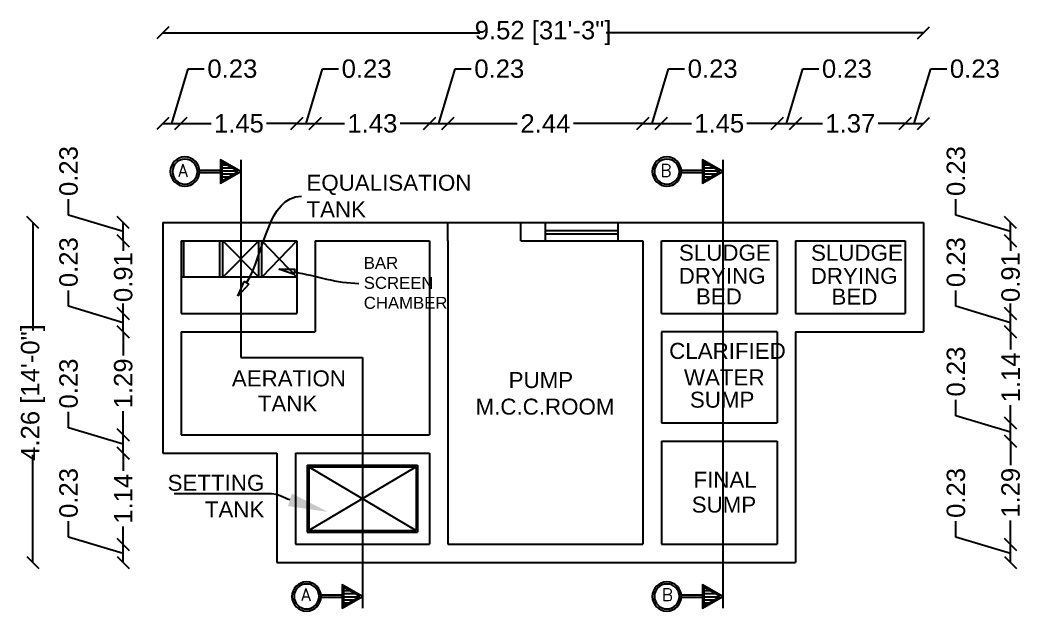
# Model space of a CAD drawing. Header units: metres. Extents: x -1560405 to -1559609, y 42907 to 43310.
# Drawn here: x -1559883.86 to -1559872.51, y 42922.85 to 42929.56 of the extents above; entities that cross this region are included whole.
import ezdxf
from ezdxf import colors
from ezdxf.entities.mleader import LeaderData, LeaderLine
from ezdxf.math import Vec2, Vec3

# ---------------------------------------------------------------- set-up
doc = ezdxf.new("R2010")
doc.units = ezdxf.units.M
doc.header["$LTSCALE"] = 750
doc.header["$MEASUREMENT"] = 0
doc.header["$PDMODE"] = 35
doc.header["$PDSIZE"] = 50
doc.linetypes.add('DASHED2', pattern=[9.525, 6.35, -3.175])
doc.linetypes.add('SRI', pattern=[9.525, 6.35, -3.175])
doc.layers.get('0').update_dxf_attribs({"lineweight": 5})
doc.layers.get('Defpoints').update_dxf_attribs({"lineweight": 0})
for name, color, linetype in [('1', 213, 'Continuous'), ('SUNSHADE', 74, 'DASHED2'), ('walls', 40, 'Continuous')]:
    doc.layers.add(name, color=color, linetype=linetype)
doc.layers.add('TEXT', color=2, linetype='Continuous', lineweight=20)
doc.layers.add('wall', color=7, linetype='Continuous', lineweight=30)
doc.styles.add('mani', font='swissc.ttf', dxfattribs={"height": 0.23})
doc.styles.get("Standard").update_dxf_attribs({"font": 'arial.ttf'})
doc.styles.add('STYLE2', font='romant.shx', dxfattribs={"width": 0.8, "height": 4})
doc.dimstyles.new('CIVIL Mt.', dxfattribs={"dimscale": 0, "dimtxt": 0.4, "dimasz": 0.23, "dimexe": 0.18, "dimexo": 0.0625, "dimgap": 0.2, "dimtad": 0, "dimzin": 0, "dimdsep": 46, "dimtxsty": 'Standard', "dimblk": 'ARCHTICK', "dimcen": 0.09, "dimse1": 1, "dimse2": 1, "dimclrd": 252, "dimclrt": 7, "dimadec": 0, "dimazin": 0, "dimtfac": 1, "dimtofl": 0, "dimtmove": 1, "dimatfit": 3, "dimldrblk": 'ARCHTICK', "dimfxl": 0, "dimfrac": 2, "dimtolj": 1, "dimtzin": 0, "dimlwd": 25, "dimarcsym": 0})
doc.dimstyles.new('CIVIL TEC', dxfattribs={"dimtxt": 0.3, "dimasz": 0.15, "dimexe": 0, "dimexo": 0, "dimgap": 0.0625, "dimtad": 0, "dimzin": 0, "dimdsep": 46, "dimtxsty": 'mani', "dimblk": 'OBLIQUE', "dimcen": 0, "dimclrd": 250, "dimclrt": 22, "dimadec": 0, "dimazin": 3, "dimtfac": 1, "dimtofl": 0, "dimtmove": 1, "dimatfit": 3, "dimfxl": 0, "dimfrac": 2, "dimtolj": 1, "dimtzin": 0, "dimarcsym": 0})
doc.dimstyles.new('CivilTec', dxfattribs={"dimtxt": 0.23, "dimasz": 0.15, "dimexe": 0.18, "dimexo": 0.0625, "dimgap": 0.15, "dimtad": 0, "dimzin": 0, "dimdsep": 46, "dimtxsty": 'Standard', "dimblk": 'ARCHTICK', "dimcen": 0.09, "dimse1": 1, "dimse2": 1, "dimclrd": 250, "dimclrt": 22, "dimadec": 0, "dimazin": 1, "dimtfac": 1, "dimtofl": 0, "dimtmove": 2, "dimatfit": 3, "dimfxl": 0, "dimfrac": 2, "dimtolj": 1, "dimtzin": 0, "dimlwd": 13, "dimarcsym": 0})

# ---------------------------------------------------------------- blocks, each defined once
blk = doc.blocks.new('_ClosedBlank')
at = {"color": 0, "linetype": 'ByBlock', "lineweight": -2}
for p, q in [((-1, 0.167), (0, 0)), ((-1, 0.167), (-1, -0.167)), ((0, 0), (-1, -0.167))]:
    blk.add_line(p, q, dxfattribs=at)
blk = doc.blocks.new('A$C29E24354')
at = {"ltscale": 5}
h = blk.add_hatch(dxfattribs=at)
h.set_pattern_fill('LINE', color=256, scale=0.8, style=0)
h.set_pattern_definition([(2e-15, (14266.147, 50002.224), (-2e-16, 2.54), [])])
h.paths.add_polyline_path([(2.15, 12.18), (15.82, 4.29), (15.82, 20.07)])
at = {"color": 0, "lineweight": 25}
blk.add_line((0, 21.92), (0, 2.44), dxfattribs=at)
at = {"lineweight": 25, "ltscale": 5}
for p, q in [((16.88, 13.18), (34.53, 13.18)), ((16.88, 11.18), (34.53, 11.18))]:
    blk.add_line(p, q, dxfattribs=at)
at = {"color": 0, "lineweight": 25}
blk.add_lwpolyline([(0, 12.18), (16.88, 21.92), (16.88, 2.44)], close=True, dxfattribs=at)
at = {"ltscale": 5}
blk.add_lwpolyline([(2.15, 12.18), (15.82, 20.07), (15.82, 4.29)], close=True, dxfattribs=at)
at = {"lineweight": 25, "ltscale": 5}
for radius in [12.18, 10.4]:
    blk.add_circle((46.66, 12.18), radius, dxfattribs=at)
blk = doc.blocks.new('_Oblique')
at = {"color": 0, "linetype": 'ByBlock', "lineweight": -2}
blk.add_line((-0.5, -0.5), (0.5, 0.5), dxfattribs=at)
blk = doc.blocks.new('*D117')
at = {"layer": 'Defpoints', "color": 0, "ltscale": 0.5}
for p in [(12.651, 4.976), (12.651, 4.976), (12.651, 4.748)]:
    blk.add_point(p, dxfattribs=at)
at = {"layer": 'wall', "color": 253, "lineweight": -2, "ltscale": 0.5}
for p, q in [((11.967, 5.067), (11.967, 5.267)), ((12.651, 4.862), (11.967, 5.067)), ((12.651, 4.748), (12.651, 4.976))]:
    blk.add_line(p, q, dxfattribs=at)
at = {"layer": 'wall', "color": 253, "lineweight": -2, "ltscale": 0.5, "xscale": 0.15, "yscale": 0.15, "zscale": 0.15}
for p, rotation in [((12.651, 4.976), 90), ((12.651, 4.748), 270)]:
    blk.add_blockref('_Oblique', p, dxfattribs=dict(at, rotation=rotation))
at = {"layer": 'wall', "color": 4, "ltscale": 0.5, "insert": (11.967, 5.62), "char_height": 0.23, "attachment_point": 5, "rotation": 90}
blk.add_mtext('\\A1;0.23', dxfattribs=at)
blk = doc.blocks.new('_ArchTick')
at = {"color": 0, "linetype": 'ByBlock', "const_width": 0.15}
blk.add_lwpolyline([(-0.5, -0.5), (0.5, 0.5)], dxfattribs=at)
blk = doc.blocks.new('*D118')
at = {"layer": 'Defpoints', "color": 0, "ltscale": 0.5}
for p in [(12.651, 6.268), (12.651, 6.268), (12.651, 4.976)]:
    blk.add_point(p, dxfattribs=at)
at = {"layer": 'wall', "color": 253, "lineweight": -2, "ltscale": 0.5}
for p, q in [((12.651, 6.268), (12.651, 5.97)), ((12.651, 4.976), (12.651, 5.274))]:
    blk.add_line(p, q, dxfattribs=at)
at = {"layer": 'wall', "color": 253, "lineweight": -2, "ltscale": 0.5, "xscale": 0.15, "yscale": 0.15, "zscale": 0.15}
for p, rotation in [((12.651, 6.268), 90), ((12.651, 4.976), 270)]:
    blk.add_blockref('_Oblique', p, dxfattribs=dict(at, rotation=rotation))
at = {"layer": 'wall', "color": 4, "ltscale": 0.5, "insert": (12.651, 5.622), "char_height": 0.23, "attachment_point": 5, "rotation": 90}
blk.add_mtext('\\A1;1.29', dxfattribs=at)
blk = doc.blocks.new('*D119')
at = {"layer": 'Defpoints', "color": 0, "ltscale": 0.5}
for p in [(12.651, 6.496), (12.651, 6.496), (12.651, 6.268)]:
    blk.add_point(p, dxfattribs=at)
at = {"layer": 'wall', "color": 253, "lineweight": -2, "ltscale": 0.5}
for p, q in [((11.967, 6.587), (11.967, 6.787)), ((12.651, 6.382), (11.967, 6.587)), ((12.651, 6.268), (12.651, 6.496))]:
    blk.add_line(p, q, dxfattribs=at)
at = {"layer": 'wall', "color": 253, "lineweight": -2, "ltscale": 0.5, "xscale": 0.15, "yscale": 0.15, "zscale": 0.15}
for p, rotation in [((12.651, 6.496), 90), ((12.651, 6.268), 270)]:
    blk.add_blockref('_Oblique', p, dxfattribs=dict(at, rotation=rotation))
at = {"layer": 'wall', "color": 4, "ltscale": 0.5, "insert": (11.967, 7.14), "char_height": 0.23, "attachment_point": 5, "rotation": 90}
blk.add_mtext('\\A1;0.23', dxfattribs=at)
blk = doc.blocks.new('*D120')
at = {"layer": 'Defpoints', "color": 0, "ltscale": 0.5}
for p in [(12.651, 7.638), (12.651, 7.638), (12.651, 6.496)]:
    blk.add_point(p, dxfattribs=at)
at = {"layer": 'wall', "color": 253, "lineweight": -2, "ltscale": 0.5}
for p, q in [((12.651, 7.638), (12.651, 7.415)), ((12.651, 6.496), (12.651, 6.719))]:
    blk.add_line(p, q, dxfattribs=at)
at = {"layer": 'wall', "color": 253, "lineweight": -2, "ltscale": 0.5, "xscale": 0.15, "yscale": 0.15, "zscale": 0.15}
for p, rotation in [((12.651, 7.638), 90), ((12.651, 6.496), 270)]:
    blk.add_blockref('_Oblique', p, dxfattribs=dict(at, rotation=rotation))
at = {"layer": 'wall', "color": 4, "ltscale": 0.5, "insert": (12.651, 7.067), "char_height": 0.23, "attachment_point": 5, "rotation": 90}
blk.add_mtext('\\A1;1.14', dxfattribs=at)
blk = doc.blocks.new('*D121')
at = {"layer": 'Defpoints', "color": 0, "ltscale": 0.5}
for p in [(12.651, 7.866), (12.651, 7.866), (12.651, 7.638)]:
    blk.add_point(p, dxfattribs=at)
at = {"layer": 'wall', "color": 253, "lineweight": -2, "ltscale": 0.5}
for p, q in [((11.967, 7.957), (11.967, 8.157)), ((12.651, 7.752), (11.967, 7.957)), ((12.651, 7.638), (12.651, 7.866))]:
    blk.add_line(p, q, dxfattribs=at)
at = {"layer": 'wall', "color": 253, "lineweight": -2, "ltscale": 0.5, "xscale": 0.15, "yscale": 0.15, "zscale": 0.15}
for p, rotation in [((12.651, 7.866), 90), ((12.651, 7.638), 270)]:
    blk.add_blockref('_Oblique', p, dxfattribs=dict(at, rotation=rotation))
at = {"layer": 'wall', "color": 4, "ltscale": 0.5, "insert": (11.967, 8.51), "char_height": 0.23, "attachment_point": 5, "rotation": 90}
blk.add_mtext('\\A1;0.23', dxfattribs=at)
blk = doc.blocks.new('*D122')
at = {"layer": 'Defpoints', "color": 0, "ltscale": 0.5}
for p in [(12.651, 8.779), (12.651, 8.779), (12.651, 7.866)]:
    blk.add_point(p, dxfattribs=at)
at = {"layer": 'wall', "color": 253, "lineweight": -2, "ltscale": 0.5}
for p, q in [((12.651, 8.779), (12.651, 8.654)), ((12.651, 7.866), (12.651, 7.991))]:
    blk.add_line(p, q, dxfattribs=at)
at = {"layer": 'wall', "color": 253, "lineweight": -2, "ltscale": 0.5, "xscale": 0.15, "yscale": 0.15, "zscale": 0.15}
for p, rotation in [((12.651, 8.779), 90), ((12.651, 7.866), 270)]:
    blk.add_blockref('_Oblique', p, dxfattribs=dict(at, rotation=rotation))
at = {"layer": 'wall', "color": 4, "ltscale": 0.5, "insert": (12.651, 8.323), "char_height": 0.23, "attachment_point": 5, "rotation": 90}
blk.add_mtext('\\A1;0.91', dxfattribs=at)
blk = doc.blocks.new('*D123')
at = {"layer": 'Defpoints', "color": 0, "ltscale": 0.5}
for p in [(12.651, 9.008), (12.651, 9.008), (12.651, 8.779)]:
    blk.add_point(p, dxfattribs=at)
at = {"layer": 'wall', "color": 253, "lineweight": -2, "ltscale": 0.5}
for p, q in [((11.967, 9.099), (11.967, 9.299)), ((12.651, 8.893), (11.967, 9.099)), ((12.651, 8.779), (12.651, 9.008))]:
    blk.add_line(p, q, dxfattribs=at)
at = {"layer": 'wall', "color": 253, "lineweight": -2, "ltscale": 0.5, "xscale": 0.15, "yscale": 0.15, "zscale": 0.15}
for p, rotation in [((12.651, 9.008), 90), ((12.651, 8.779), 270)]:
    blk.add_blockref('_Oblique', p, dxfattribs=dict(at, rotation=rotation))
at = {"layer": 'wall', "color": 4, "ltscale": 0.5, "insert": (11.967, 9.651), "char_height": 0.23, "attachment_point": 5, "rotation": 90}
blk.add_mtext('\\A1;0.23', dxfattribs=at)
blk = doc.blocks.new('*D124')
at = {"layer": 'Defpoints', "color": 0, "ltscale": 0.5}
for p in [(2.04, 11.381), (11.56, 11.381), (11.56, 11.381)]:
    blk.add_point(p, dxfattribs=at)
at = {"layer": 'wall', "color": 253, "lineweight": -2, "ltscale": 0.5}
for p, q in [((2.04, 11.381), (6.01, 11.381)), ((11.56, 11.381), (7.59, 11.381))]:
    blk.add_line(p, q, dxfattribs=at)
at = {"layer": 'wall', "color": 253, "lineweight": -2, "ltscale": 0.5, "xscale": 0.15, "yscale": 0.15, "zscale": 0.15, "rotation": 180}
blk.add_blockref('_Oblique', (2.04, 11.381), dxfattribs=at)
at = {"layer": 'wall', "color": 253, "lineweight": -2, "ltscale": 0.5, "xscale": 0.15, "yscale": 0.15, "zscale": 0.15}
blk.add_blockref('_Oblique', (11.56, 11.381), dxfattribs=at)
at = {"layer": 'wall', "color": 4, "ltscale": 0.5, "insert": (6.8, 11.381), "char_height": 0.23, "attachment_point": 5}
blk.add_mtext('\\A1;9.52 [31\'-3"]', dxfattribs=at)
blk = doc.blocks.new('*D125')
at = {"layer": 'Defpoints', "color": 0, "ltscale": 0.5}
for p in [(2.04, 10.247), (2.268, 10.247), (2.268, 10.247)]:
    blk.add_point(p, dxfattribs=at)
at = {"layer": 'wall', "color": 253, "lineweight": -2, "ltscale": 0.5}
for p, q in [((2.154, 10.247), (2.359, 10.932)), ((2.359, 10.932), (2.559, 10.932)), ((2.04, 10.247), (2.268, 10.247))]:
    blk.add_line(p, q, dxfattribs=at)
at = {"layer": 'wall', "color": 253, "lineweight": -2, "ltscale": 0.5, "xscale": 0.15, "yscale": 0.15, "zscale": 0.15, "rotation": 180}
blk.add_blockref('_Oblique', (2.04, 10.247), dxfattribs=at)
at = {"layer": 'wall', "color": 253, "lineweight": -2, "ltscale": 0.5, "xscale": 0.15, "yscale": 0.15, "zscale": 0.15}
blk.add_blockref('_Oblique', (2.268, 10.247), dxfattribs=at)
at = {"layer": 'wall', "color": 4, "ltscale": 0.5, "insert": (2.912, 10.932), "char_height": 0.23, "attachment_point": 5}
blk.add_mtext('\\A1;0.23', dxfattribs=at)
blk = doc.blocks.new('*D126')
at = {"layer": 'Defpoints', "color": 0, "ltscale": 0.5}
for p in [(2.268, 10.247), (3.72, 10.247), (3.72, 10.247)]:
    blk.add_point(p, dxfattribs=at)
at = {"layer": 'wall', "color": 253, "lineweight": -2, "ltscale": 0.5}
for p, q in [((2.268, 10.247), (2.647, 10.247)), ((3.72, 10.247), (3.341, 10.247))]:
    blk.add_line(p, q, dxfattribs=at)
at = {"layer": 'wall', "color": 253, "lineweight": -2, "ltscale": 0.5, "xscale": 0.15, "yscale": 0.15, "zscale": 0.15, "rotation": 180}
blk.add_blockref('_Oblique', (2.268, 10.247), dxfattribs=at)
at = {"layer": 'wall', "color": 253, "lineweight": -2, "ltscale": 0.5, "xscale": 0.15, "yscale": 0.15, "zscale": 0.15}
blk.add_blockref('_Oblique', (3.72, 10.247), dxfattribs=at)
at = {"layer": 'wall', "color": 4, "ltscale": 0.5, "insert": (2.994, 10.247), "char_height": 0.23, "attachment_point": 5}
blk.add_mtext('\\A1;1.45', dxfattribs=at)
blk = doc.blocks.new('*D127')
at = {"layer": 'Defpoints', "color": 0, "ltscale": 0.5}
for p in [(3.72, 10.247), (3.948, 10.247), (3.948, 10.247)]:
    blk.add_point(p, dxfattribs=at)
at = {"layer": 'wall', "color": 253, "lineweight": -2, "ltscale": 0.5}
for p, q in [((3.834, 10.247), (4.039, 10.932)), ((4.039, 10.932), (4.239, 10.932)), ((3.72, 10.247), (3.948, 10.247))]:
    blk.add_line(p, q, dxfattribs=at)
at = {"layer": 'wall', "color": 253, "lineweight": -2, "ltscale": 0.5, "xscale": 0.15, "yscale": 0.15, "zscale": 0.15, "rotation": 180}
blk.add_blockref('_Oblique', (3.72, 10.247), dxfattribs=at)
at = {"layer": 'wall', "color": 253, "lineweight": -2, "ltscale": 0.5, "xscale": 0.15, "yscale": 0.15, "zscale": 0.15}
blk.add_blockref('_Oblique', (3.948, 10.247), dxfattribs=at)
at = {"layer": 'wall', "color": 4, "ltscale": 0.5, "insert": (4.592, 10.932), "char_height": 0.23, "attachment_point": 5}
blk.add_mtext('\\A1;0.23', dxfattribs=at)
blk = doc.blocks.new('*D128')
at = {"layer": 'Defpoints', "color": 0, "ltscale": 0.5}
for p in [(3.948, 10.247), (5.38, 10.247), (5.38, 10.247)]:
    blk.add_point(p, dxfattribs=at)
at = {"layer": 'wall', "color": 253, "lineweight": -2, "ltscale": 0.5}
for p, q in [((3.948, 10.247), (4.316, 10.247)), ((5.38, 10.247), (5.012, 10.247))]:
    blk.add_line(p, q, dxfattribs=at)
at = {"layer": 'wall', "color": 253, "lineweight": -2, "ltscale": 0.5, "xscale": 0.15, "yscale": 0.15, "zscale": 0.15, "rotation": 180}
blk.add_blockref('_Oblique', (3.948, 10.247), dxfattribs=at)
at = {"layer": 'wall', "color": 253, "lineweight": -2, "ltscale": 0.5, "xscale": 0.15, "yscale": 0.15, "zscale": 0.15}
blk.add_blockref('_Oblique', (5.38, 10.247), dxfattribs=at)
at = {"layer": 'wall', "color": 4, "ltscale": 0.5, "insert": (4.664, 10.247), "char_height": 0.23, "attachment_point": 5}
blk.add_mtext('\\A1;1.43', dxfattribs=at)
blk = doc.blocks.new('*D129')
at = {"layer": 'Defpoints', "color": 0, "ltscale": 0.5}
for p in [(5.38, 10.247), (5.608, 10.247), (5.608, 10.247)]:
    blk.add_point(p, dxfattribs=at)
at = {"layer": 'wall', "color": 253, "lineweight": -2, "ltscale": 0.5}
for p, q in [((5.494, 10.247), (5.699, 10.932)), ((5.699, 10.932), (5.899, 10.932)), ((5.38, 10.247), (5.608, 10.247))]:
    blk.add_line(p, q, dxfattribs=at)
at = {"layer": 'wall', "color": 253, "lineweight": -2, "ltscale": 0.5, "xscale": 0.15, "yscale": 0.15, "zscale": 0.15, "rotation": 180}
blk.add_blockref('_Oblique', (5.38, 10.247), dxfattribs=at)
at = {"layer": 'wall', "color": 253, "lineweight": -2, "ltscale": 0.5, "xscale": 0.15, "yscale": 0.15, "zscale": 0.15}
blk.add_blockref('_Oblique', (5.608, 10.247), dxfattribs=at)
at = {"layer": 'wall', "color": 4, "ltscale": 0.5, "insert": (6.252, 10.932), "char_height": 0.23, "attachment_point": 5}
blk.add_mtext('\\A1;0.23', dxfattribs=at)
blk = doc.blocks.new('*D130')
at = {"layer": 'Defpoints', "color": 0, "ltscale": 0.5}
for p in [(5.608, 10.247), (8.05, 10.247), (8.05, 10.247)]:
    blk.add_point(p, dxfattribs=at)
at = {"layer": 'wall', "color": 253, "lineweight": -2, "ltscale": 0.5}
for p, q in [((5.608, 10.247), (6.476, 10.247)), ((8.05, 10.247), (7.181, 10.247))]:
    blk.add_line(p, q, dxfattribs=at)
at = {"layer": 'wall', "color": 253, "lineweight": -2, "ltscale": 0.5, "xscale": 0.15, "yscale": 0.15, "zscale": 0.15, "rotation": 180}
blk.add_blockref('_Oblique', (5.608, 10.247), dxfattribs=at)
at = {"layer": 'wall', "color": 253, "lineweight": -2, "ltscale": 0.5, "xscale": 0.15, "yscale": 0.15, "zscale": 0.15}
blk.add_blockref('_Oblique', (8.05, 10.247), dxfattribs=at)
at = {"layer": 'wall', "color": 4, "ltscale": 0.5, "insert": (6.829, 10.247), "char_height": 0.23, "attachment_point": 5}
blk.add_mtext('\\A1;2.44', dxfattribs=at)
blk = doc.blocks.new('*D131')
at = {"layer": 'Defpoints', "color": 0, "ltscale": 0.5}
for p in [(8.05, 10.247), (8.278, 10.247), (8.278, 10.247)]:
    blk.add_point(p, dxfattribs=at)
at = {"layer": 'wall', "color": 253, "lineweight": -2, "ltscale": 0.5}
for p, q in [((8.164, 10.247), (8.369, 10.932)), ((8.369, 10.932), (8.569, 10.932)), ((8.05, 10.247), (8.278, 10.247))]:
    blk.add_line(p, q, dxfattribs=at)
at = {"layer": 'wall', "color": 253, "lineweight": -2, "ltscale": 0.5, "xscale": 0.15, "yscale": 0.15, "zscale": 0.15, "rotation": 180}
blk.add_blockref('_Oblique', (8.05, 10.247), dxfattribs=at)
at = {"layer": 'wall', "color": 253, "lineweight": -2, "ltscale": 0.5, "xscale": 0.15, "yscale": 0.15, "zscale": 0.15}
blk.add_blockref('_Oblique', (8.278, 10.247), dxfattribs=at)
at = {"layer": 'wall', "color": 4, "ltscale": 0.5, "insert": (8.922, 10.932), "char_height": 0.23, "attachment_point": 5}
blk.add_mtext('\\A1;0.23', dxfattribs=at)
blk = doc.blocks.new('*D132')
at = {"layer": 'Defpoints', "color": 0, "ltscale": 0.5}
for p in [(8.278, 10.247), (9.73, 10.247), (9.73, 10.247)]:
    blk.add_point(p, dxfattribs=at)
at = {"layer": 'wall', "color": 253, "lineweight": -2, "ltscale": 0.5}
for p, q in [((8.278, 10.247), (8.657, 10.247)), ((9.73, 10.247), (9.351, 10.247))]:
    blk.add_line(p, q, dxfattribs=at)
at = {"layer": 'wall', "color": 253, "lineweight": -2, "ltscale": 0.5, "xscale": 0.15, "yscale": 0.15, "zscale": 0.15, "rotation": 180}
blk.add_blockref('_Oblique', (8.278, 10.247), dxfattribs=at)
at = {"layer": 'wall', "color": 253, "lineweight": -2, "ltscale": 0.5, "xscale": 0.15, "yscale": 0.15, "zscale": 0.15}
blk.add_blockref('_Oblique', (9.73, 10.247), dxfattribs=at)
at = {"layer": 'wall', "color": 4, "ltscale": 0.5, "insert": (9.004, 10.247), "char_height": 0.23, "attachment_point": 5}
blk.add_mtext('\\A1;1.45', dxfattribs=at)
blk = doc.blocks.new('*D133')
at = {"layer": 'Defpoints', "color": 0, "ltscale": 0.5}
for p in [(9.73, 10.247), (9.958, 10.247), (9.958, 10.247)]:
    blk.add_point(p, dxfattribs=at)
at = {"layer": 'wall', "color": 253, "lineweight": -2, "ltscale": 0.5}
for p, q in [((9.844, 10.247), (10.049, 10.932)), ((10.049, 10.932), (10.249, 10.932)), ((9.73, 10.247), (9.958, 10.247))]:
    blk.add_line(p, q, dxfattribs=at)
at = {"layer": 'wall', "color": 253, "lineweight": -2, "ltscale": 0.5, "xscale": 0.15, "yscale": 0.15, "zscale": 0.15, "rotation": 180}
blk.add_blockref('_Oblique', (9.73, 10.247), dxfattribs=at)
at = {"layer": 'wall', "color": 253, "lineweight": -2, "ltscale": 0.5, "xscale": 0.15, "yscale": 0.15, "zscale": 0.15}
blk.add_blockref('_Oblique', (9.958, 10.247), dxfattribs=at)
at = {"layer": 'wall', "color": 4, "ltscale": 0.5, "insert": (10.602, 10.932), "char_height": 0.23, "attachment_point": 5}
blk.add_mtext('\\A1;0.23', dxfattribs=at)
blk = doc.blocks.new('*D134')
at = {"layer": 'Defpoints', "color": 0, "ltscale": 0.5}
for p in [(9.958, 10.247), (11.331, 10.247), (11.331, 10.247)]:
    blk.add_point(p, dxfattribs=at)
at = {"layer": 'wall', "color": 253, "lineweight": -2, "ltscale": 0.5}
for p, q in [((9.958, 10.247), (10.296, 10.247)), ((11.331, 10.247), (10.993, 10.247))]:
    blk.add_line(p, q, dxfattribs=at)
at = {"layer": 'wall', "color": 253, "lineweight": -2, "ltscale": 0.5, "xscale": 0.15, "yscale": 0.15, "zscale": 0.15, "rotation": 180}
blk.add_blockref('_Oblique', (9.958, 10.247), dxfattribs=at)
at = {"layer": 'wall', "color": 253, "lineweight": -2, "ltscale": 0.5, "xscale": 0.15, "yscale": 0.15, "zscale": 0.15}
blk.add_blockref('_Oblique', (11.331, 10.247), dxfattribs=at)
at = {"layer": 'wall', "color": 4, "ltscale": 0.5, "insert": (10.645, 10.247), "char_height": 0.23, "attachment_point": 5}
blk.add_mtext('\\A1;1.37', dxfattribs=at)
blk = doc.blocks.new('*D135')
at = {"layer": 'Defpoints', "color": 0, "ltscale": 0.5}
for p in [(11.331, 10.247), (11.56, 10.247), (11.56, 10.247)]:
    blk.add_point(p, dxfattribs=at)
at = {"layer": 'wall', "color": 253, "lineweight": -2, "ltscale": 0.5}
for p, q in [((11.445, 10.247), (11.651, 10.932)), ((11.651, 10.932), (11.851, 10.932)), ((11.331, 10.247), (11.56, 10.247))]:
    blk.add_line(p, q, dxfattribs=at)
at = {"layer": 'wall', "color": 253, "lineweight": -2, "ltscale": 0.5, "xscale": 0.15, "yscale": 0.15, "zscale": 0.15, "rotation": 180}
blk.add_blockref('_Oblique', (11.331, 10.247), dxfattribs=at)
at = {"layer": 'wall', "color": 253, "lineweight": -2, "ltscale": 0.5, "xscale": 0.15, "yscale": 0.15, "zscale": 0.15}
blk.add_blockref('_Oblique', (11.56, 10.247), dxfattribs=at)
at = {"layer": 'wall', "color": 4, "ltscale": 0.5, "insert": (12.203, 10.932), "char_height": 0.23, "attachment_point": 5}
blk.add_mtext('\\A1;0.23', dxfattribs=at)
blk = doc.blocks.new('*D136')
at = {"layer": 'Defpoints', "color": 0, "ltscale": 0.5}
for p in [(0.416, 9.008), (0.416, 4.748), (0.416, 4.748)]:
    blk.add_point(p, dxfattribs=at)
at = {"layer": 'wall', "color": 253, "lineweight": 25, "ltscale": 0.5}
for p, q in [((0.416, 9.008), (0.416, 7.656)), ((0.416, 4.748), (0.416, 6.099))]:
    blk.add_line(p, q, dxfattribs=at)
at = {"layer": 'wall', "color": 253, "lineweight": 25, "ltscale": 0.5, "xscale": 0.15, "yscale": 0.15, "zscale": 0.15}
for p, rotation in [((0.416, 9.008), 90), ((0.416, 4.748), 270)]:
    blk.add_blockref('_Oblique', p, dxfattribs=dict(at, rotation=rotation))
at = {"layer": 'wall', "color": 4, "ltscale": 0.5, "insert": (0.416, 6.878), "char_height": 0.23, "attachment_point": 5, "rotation": 90}
blk.add_mtext('\\A1;4.26 [14\'-0"]', dxfattribs=at)
blk = doc.blocks.new('*D137')
at = {"layer": 'Defpoints', "color": 0, "ltscale": 0.5}
for p in [(1.547, 4.976), (1.547, 4.976), (1.547, 4.748)]:
    blk.add_point(p, dxfattribs=at)
at = {"layer": 'wall', "color": 253, "lineweight": -2, "ltscale": 0.5}
for p, q in [((0.863, 5.067), (0.863, 5.267)), ((1.547, 4.862), (0.863, 5.067)), ((1.547, 4.748), (1.547, 4.976))]:
    blk.add_line(p, q, dxfattribs=at)
at = {"layer": 'wall', "color": 253, "lineweight": -2, "ltscale": 0.5, "xscale": 0.15, "yscale": 0.15, "zscale": 0.15}
for p, rotation in [((1.547, 4.976), 90), ((1.547, 4.748), 270)]:
    blk.add_blockref('_Oblique', p, dxfattribs=dict(at, rotation=rotation))
at = {"layer": 'wall', "color": 4, "ltscale": 0.5, "insert": (0.863, 5.62), "char_height": 0.23, "attachment_point": 5, "rotation": 90}
blk.add_mtext('\\A1;0.23', dxfattribs=at)
blk = doc.blocks.new('*D138')
at = {"layer": 'Defpoints', "color": 0, "ltscale": 0.5}
for p in [(1.547, 6.118), (1.547, 6.118), (1.547, 4.976)]:
    blk.add_point(p, dxfattribs=at)
at = {"layer": 'wall', "color": 253, "lineweight": -2, "ltscale": 0.5}
for p, q in [((1.547, 6.118), (1.547, 5.895)), ((1.547, 4.976), (1.547, 5.199))]:
    blk.add_line(p, q, dxfattribs=at)
at = {"layer": 'wall', "color": 253, "lineweight": -2, "ltscale": 0.5, "xscale": 0.15, "yscale": 0.15, "zscale": 0.15}
for p, rotation in [((1.547, 6.118), 90), ((1.547, 4.976), 270)]:
    blk.add_blockref('_Oblique', p, dxfattribs=dict(at, rotation=rotation))
at = {"layer": 'wall', "color": 4, "ltscale": 0.5, "insert": (1.547, 5.547), "char_height": 0.23, "attachment_point": 5, "rotation": 90}
blk.add_mtext('\\A1;1.14', dxfattribs=at)
blk = doc.blocks.new('*D139')
at = {"layer": 'Defpoints', "color": 0, "ltscale": 0.5}
for p in [(1.547, 6.346), (1.547, 6.346), (1.547, 6.118)]:
    blk.add_point(p, dxfattribs=at)
at = {"layer": 'wall', "color": 253, "lineweight": -2, "ltscale": 0.5}
for p, q in [((0.863, 6.437), (0.863, 6.637)), ((1.547, 6.232), (0.863, 6.437)), ((1.547, 6.118), (1.547, 6.346))]:
    blk.add_line(p, q, dxfattribs=at)
at = {"layer": 'wall', "color": 253, "lineweight": -2, "ltscale": 0.5, "xscale": 0.15, "yscale": 0.15, "zscale": 0.15}
for p, rotation in [((1.547, 6.346), 90), ((1.547, 6.118), 270)]:
    blk.add_blockref('_Oblique', p, dxfattribs=dict(at, rotation=rotation))
at = {"layer": 'wall', "color": 4, "ltscale": 0.5, "insert": (0.863, 6.99), "char_height": 0.23, "attachment_point": 5, "rotation": 90}
blk.add_mtext('\\A1;0.23', dxfattribs=at)
blk = doc.blocks.new('*D140')
at = {"layer": 'Defpoints', "color": 0, "ltscale": 0.5}
for p in [(1.547, 7.638), (1.547, 7.638), (1.547, 6.346)]:
    blk.add_point(p, dxfattribs=at)
at = {"layer": 'wall', "color": 253, "lineweight": -2, "ltscale": 0.5}
for p, q in [((1.547, 7.638), (1.547, 7.34)), ((1.547, 6.346), (1.547, 6.644))]:
    blk.add_line(p, q, dxfattribs=at)
at = {"layer": 'wall', "color": 253, "lineweight": -2, "ltscale": 0.5, "xscale": 0.15, "yscale": 0.15, "zscale": 0.15}
for p, rotation in [((1.547, 7.638), 90), ((1.547, 6.346), 270)]:
    blk.add_blockref('_Oblique', p, dxfattribs=dict(at, rotation=rotation))
at = {"layer": 'wall', "color": 4, "ltscale": 0.5, "insert": (1.547, 6.992), "char_height": 0.23, "attachment_point": 5, "rotation": 90}
blk.add_mtext('\\A1;1.29', dxfattribs=at)
blk = doc.blocks.new('*D141')
at = {"layer": 'Defpoints', "color": 0, "ltscale": 0.5}
for p in [(1.547, 7.866), (1.547, 7.866), (1.547, 7.638)]:
    blk.add_point(p, dxfattribs=at)
at = {"layer": 'wall', "color": 253, "lineweight": -2, "ltscale": 0.5}
for p, q in [((0.863, 7.957), (0.863, 8.157)), ((1.547, 7.752), (0.863, 7.957)), ((1.547, 7.638), (1.547, 7.866))]:
    blk.add_line(p, q, dxfattribs=at)
at = {"layer": 'wall', "color": 253, "lineweight": -2, "ltscale": 0.5, "xscale": 0.15, "yscale": 0.15, "zscale": 0.15}
for p, rotation in [((1.547, 7.866), 90), ((1.547, 7.638), 270)]:
    blk.add_blockref('_Oblique', p, dxfattribs=dict(at, rotation=rotation))
at = {"layer": 'wall', "color": 4, "ltscale": 0.5, "insert": (0.863, 8.51), "char_height": 0.23, "attachment_point": 5, "rotation": 90}
blk.add_mtext('\\A1;0.23', dxfattribs=at)
blk = doc.blocks.new('*D142')
at = {"layer": 'Defpoints', "color": 0, "ltscale": 0.5}
for p in [(1.547, 8.779), (1.547, 8.779), (1.547, 7.866)]:
    blk.add_point(p, dxfattribs=at)
at = {"layer": 'wall', "color": 253, "lineweight": -2, "ltscale": 0.5}
for p, q in [((1.547, 8.779), (1.547, 8.654)), ((1.547, 7.866), (1.547, 7.991))]:
    blk.add_line(p, q, dxfattribs=at)
at = {"layer": 'wall', "color": 253, "lineweight": -2, "ltscale": 0.5, "xscale": 0.15, "yscale": 0.15, "zscale": 0.15}
for p, rotation in [((1.547, 8.779), 90), ((1.547, 7.866), 270)]:
    blk.add_blockref('_Oblique', p, dxfattribs=dict(at, rotation=rotation))
at = {"layer": 'wall', "color": 4, "ltscale": 0.5, "insert": (1.547, 8.323), "char_height": 0.23, "attachment_point": 5, "rotation": 90}
blk.add_mtext('\\A1;0.91', dxfattribs=at)
blk = doc.blocks.new('*D143')
at = {"layer": 'Defpoints', "color": 0, "ltscale": 0.5}
for p in [(1.547, 9.008), (1.547, 9.008), (1.547, 8.779)]:
    blk.add_point(p, dxfattribs=at)
at = {"layer": 'wall', "color": 253, "lineweight": -2, "ltscale": 0.5}
for p, q in [((0.863, 9.099), (0.863, 9.299)), ((1.547, 8.893), (0.863, 9.099)), ((1.547, 8.779), (1.547, 9.008))]:
    blk.add_line(p, q, dxfattribs=at)
at = {"layer": 'wall', "color": 253, "lineweight": -2, "ltscale": 0.5, "xscale": 0.15, "yscale": 0.15, "zscale": 0.15}
for p, rotation in [((1.547, 9.008), 90), ((1.547, 8.779), 270)]:
    blk.add_blockref('_Oblique', p, dxfattribs=dict(at, rotation=rotation))
at = {"layer": 'wall', "color": 4, "ltscale": 0.5, "insert": (0.863, 9.651), "char_height": 0.23, "attachment_point": 5, "rotation": 90}
blk.add_mtext('\\A1;0.23', dxfattribs=at)
blk = doc.blocks.new('A$C370409E0')
at = {"layer": 'SUNSHADE', "color": 90, "linetype": 'SRI', "ltscale": 0.05}
for p, q in [((3.018, 9.645), (3.018, 7.316)), ((9.049, 9.645), (9.049, 4.324)), ((3.018, 7.316), (4.54, 7.316)), ((4.54, 7.316), (4.54, 4.324))]:
    blk.add_line(p, q, dxfattribs=at)
at = {"layer": 'walls', "ltscale": 0.05}
for p, q in [((2.04, 9.008), (11.56, 9.008)), ((2.04, 9.008), (2.04, 6.118)), ((5.61, 8.778), (5.61, 9.008)), ((6.522, 8.778), (6.522, 9.008)), ((11.56, 9.008), (11.56, 7.638)), ((2.27, 8.778), (2.27, 7.868)), ((2.27, 8.778), (3.72, 8.778)), ((2.306, 8.323), (2.306, 8.778)), ((2.755, 8.323), (2.755, 8.778)), ((2.791, 8.323), (2.791, 8.778)), ((3.245, 8.323), (2.791, 8.778)), ((2.791, 8.323), (3.245, 8.778)), ((3.245, 8.323), (3.245, 8.778)), ((3.281, 8.323), (3.281, 8.778)), ((3.281, 8.778), (3.72, 8.323)), ((3.72, 8.778), (3.281, 8.323)), ((3.72, 8.778), (3.72, 7.868)), ((3.95, 8.778), (3.95, 7.638)), ((3.95, 8.778), (5.38, 8.778)), ((5.38, 8.778), (5.38, 6.348)), ((5.61, 8.778), (5.61, 4.978)), ((6.522, 8.778), (8.05, 8.778)), ((8.05, 8.778), (8.05, 4.978)), ((8.28, 8.778), (9.73, 8.778)), ((8.28, 7.868), (8.28, 8.778)), ((9.73, 8.778), (9.73, 7.868)), ((9.96, 8.778), (9.96, 7.868)), ((9.96, 8.778), (11.33, 8.778)), ((11.33, 8.778), (11.33, 7.868)), ((3.72, 8.323), (2.27, 8.323)), ((2.27, 7.868), (3.72, 7.868)), ((8.28, 7.868), (9.73, 7.868)), ((9.96, 7.868), (11.33, 7.868)), ((2.27, 7.638), (2.27, 6.348)), ((2.27, 7.638), (3.95, 7.638)), ((8.28, 7.638), (8.28, 6.498)), ((9.73, 7.638), (8.28, 7.638)), ((9.73, 7.638), (9.73, 6.498)), ((9.96, 7.638), (9.96, 4.748)), ((9.96, 7.638), (11.56, 7.638)), ((8.28, 6.498), (9.73, 6.498)), ((2.27, 6.348), (5.38, 6.348)), ((8.28, 6.268), (8.28, 4.978)), ((8.28, 6.268), (9.73, 6.268)), ((9.73, 6.268), (9.73, 4.978)), ((2.04, 6.118), (3.47, 6.118)), ((3.47, 6.118), (3.47, 4.748)), ((3.7, 6.118), (3.7, 4.978)), ((3.7, 6.118), (5.38, 6.118)), ((3.7, 6.118), (3.7, 4.978)), ((5.38, 6.118), (5.38, 4.978)), ((3.85, 5.968), (5.23, 5.968)), ((3.85, 5.968), (3.85, 5.128)), ((3.87, 5.948), (5.21, 5.948)), ((3.87, 5.948), (3.87, 5.148)), ((5.21, 5.948), (3.87, 5.148)), ((3.87, 5.948), (5.21, 5.148)), ((5.21, 5.948), (5.21, 5.148)), ((5.23, 5.968), (5.23, 5.128)), ((3.87, 5.148), (5.21, 5.148)), ((3.85, 5.128), (5.23, 5.128)), ((3.7, 4.978), (5.38, 4.978)), ((5.61, 4.978), (8.05, 4.978)), ((8.28, 4.978), (9.73, 4.978)), ((3.47, 4.748), (9.96, 4.748))]:
    blk.add_line(p, q, dxfattribs=at)
at = {"layer": 'walls', "color": 1, "ltscale": 0.05}
for p, q in [((6.831, 8.778), (6.831, 9.008)), ((7.741, 8.901), (6.831, 8.901)), ((7.741, 8.778), (7.741, 9.008)), ((7.741, 8.859), (6.831, 8.859))]:
    blk.add_line(p, q, dxfattribs=at)
at = {"lineweight": 25, "ltscale": 5, "xscale": -0.0150000001303852, "yscale": 0.0150000001303852, "zscale": 0.015}
for p in [(3.018, 9.462), (9.049, 9.462), (4.54, 4.141), (9.049, 4.141)]:
    blk.add_blockref('A$C29E24354', p, dxfattribs=at)
at = {"style": 'STYLE2'}
for s, p in [('A', (2.234, 9.58)), ('B', (8.266, 9.58)), ('A', (3.773, 4.267)), ('B', (8.283, 4.267))]:
    blk.add_text(s, height=0.156, dxfattribs=at).set_placement(p)
at = {"layer": 'TEXT'}
for s, p in [('SLUDGE', (8.5, 8.529)), ('SLUDGE', (10.153, 8.528)), ('DRYING', (8.497, 8.239)), ('DRYING', (10.149, 8.238)), ('BED', (8.713, 7.981)), ('BED', (10.409, 7.979)), ('CLARIFIED', (8.378, 7.299)), ('AERATION', (2.905, 6.955)), ('PUMP', (6.369, 6.934)), ('WATER', (8.563, 6.968)), ('SUMP', (8.637, 6.688)), ('TANK', (3.23, 6.64)), ('M.C.C.ROOM', (5.955, 6.601)), ('FINAL', (8.682, 5.685)), ('SUMP', (8.66, 5.374))]:
    blk.add_text(s, height=0.2, dxfattribs=at).set_placement(p)
at = {"layer": 'wall', "ltscale": 0.5}
for p1, p2, dimstyle, picture, middle in [((2.04, 11.381), (11.56, 11.381), 'CIVIL TEC', '*D124', (6.8, 11.381)), ((2.04, 10.247), (2.268, 10.247), 'CIVIL Mt.', '*D125', (2.659, 10.932)), ((3.72, 10.247), (3.948, 10.247), 'CIVIL Mt.', '*D127', (4.339, 10.932)), ((5.38, 10.247), (5.608, 10.247), 'CIVIL Mt.', '*D129', (5.999, 10.932)), ((8.05, 10.247), (8.278, 10.247), 'CIVIL Mt.', '*D131', (8.669, 10.932)), ((9.73, 10.247), (9.958, 10.247), 'CIVIL Mt.', '*D133', (10.349, 10.932)), ((11.331, 10.247), (11.56, 10.247), 'CIVIL Mt.', '*D135', (11.951, 10.932)), ((2.268, 10.247), (3.72, 10.247), 'CIVIL Mt.', '*D126', (2.994, 10.247)), ((3.948, 10.247), (5.38, 10.247), 'CIVIL Mt.', '*D128', (4.664, 10.247)), ((5.608, 10.247), (8.05, 10.247), 'CIVIL Mt.', '*D130', (6.829, 10.247)), ((8.278, 10.247), (9.73, 10.247), 'CIVIL Mt.', '*D132', (9.004, 10.247)), ((9.958, 10.247), (11.331, 10.247), 'CIVIL Mt.', '*D134', (10.645, 10.247)), ((1.547, 8.779), (1.547, 9.008), 'CIVIL Mt.', '*D143', (0.863, 9.399)), ((12.651, 8.779), (12.651, 9.008), 'CIVIL Mt.', '*D123', (11.967, 9.399)), ((0.416, 9.008), (0.416, 4.748), 'CivilTec', '*D136', (0.416, 6.878)), ((1.547, 7.638), (1.547, 7.866), 'CIVIL Mt.', '*D141', (0.863, 8.257)), ((1.547, 7.866), (1.547, 8.779), 'CIVIL Mt.', '*D142', (1.547, 8.323)), ((12.651, 7.638), (12.651, 7.866), 'CIVIL Mt.', '*D121', (11.967, 8.257)), ((12.651, 7.866), (12.651, 8.779), 'CIVIL Mt.', '*D122', (12.651, 8.323)), ((1.547, 6.346), (1.547, 7.638), 'CIVIL Mt.', '*D140', (1.547, 6.992)), ((12.651, 6.496), (12.651, 7.638), 'CIVIL Mt.', '*D120', (12.651, 7.067)), ((12.651, 6.268), (12.651, 6.496), 'CIVIL Mt.', '*D119', (11.967, 6.887)), ((1.547, 6.118), (1.547, 6.346), 'CIVIL Mt.', '*D139', (0.863, 6.737)), ((12.651, 4.976), (12.651, 6.268), 'CIVIL Mt.', '*D118', (12.651, 5.622)), ((1.547, 4.976), (1.547, 6.118), 'CIVIL Mt.', '*D138', (1.547, 5.547)), ((1.547, 4.748), (1.547, 4.976), 'CIVIL Mt.', '*D137', (0.863, 5.367)), ((12.651, 4.748), (12.651, 4.976), 'CIVIL Mt.', '*D117', (11.967, 5.367))]:
    dim = blk.add_aligned_dim(p1=p1, p2=p2, distance=0, dimstyle=dimstyle, dxfattribs=at)
    dim.commit()
    dim.dimension.update_dxf_attribs({"geometry": picture, "text_midpoint": middle})
at = {"layer": 'walls', "color": 0, "ltscale": 0.05}
ml = blk.add_multileader_mtext('Standard', dxfattribs=at)
ml.set_content('EQUALISATION\\PTANK', color=4)
ml.set_leader_properties(color=253)
ml.set_arrow_properties(name='CLOSEDBLANK')
ml.build(insert=Vec2(0, 0))
ml.multileader.update_dxf_attribs({"leader_type": 2, "text_left_attachment_type": 2, "text_right_attachment_type": 2, "dogleg_length": 0.36, "arrow_head_size": 0.2})
ctx = ml.context
ctx.base_point, ctx.char_height, ctx.arrow_head_size, ctx.landing_gap_size, ctx.plane_origin = Vec3(3.777, 9.336), 0.2, 0.2, 0.0625, Vec3(2.981, 8.083)
ctx.left_attachment, ctx.right_attachment = 2, 2
notes = []
notes.append((ctx, [(0, (1, 1, 0), (3.417, 9.336), (1, 0), 0.36, [(0, [(2.981, 8.083)], 0, [])])]))
ctx.mtext.insert, ctx.mtext.flow_direction = Vec3(3.839, 9.605), 5
ml = blk.add_multileader_mtext('Standard', dxfattribs=at)
ml.set_content('BAR \\PSCREEN\\PCHAMBER', color=4)
ml.set_leader_properties(color=253)
ml.set_arrow_properties(name='CLOSEDBLANK')
ml.build(insert=Vec2(0, 0))
ml.multileader.update_dxf_attribs({"leader_type": 2, "text_left_attachment_type": 2, "text_right_attachment_type": 2, "dogleg_length": 0.36, "arrow_head_size": 0.2})
ctx = ml.context
ctx.base_point, ctx.char_height, ctx.arrow_head_size, ctx.landing_gap_size, ctx.plane_origin = Vec3(4.494, 8.245), 0.15, 0.2, 0.0625, Vec3(3.493, 8.423)
ctx.left_attachment, ctx.right_attachment = 2, 2
notes.append((ctx, [(0, (1, 1, 0), (4.134, 8.245), (1, 0), 0.36, [(0, [(3.493, 8.423)], 0, [])])]))
ctx.mtext.insert, ctx.mtext.flow_direction = Vec3(4.556, 8.576), 5
ml = blk.add_multileader_mtext('Standard', dxfattribs=at)
ml.set_content('SETTING\\PTANK', color=4)
ml.set_leader_properties(color=252)
ml.build(insert=Vec2(0, 0))
ml.multileader.update_dxf_attribs({"leader_type": 2, "text_left_attachment_type": 4, "text_right_attachment_type": 6, "dogleg_length": 0.1, "arrow_head_size": 0.5})
ctx = ml.context
ctx.base_point, ctx.char_height, ctx.arrow_head_size, ctx.landing_gap_size, ctx.plane_origin = Vec3(2.349, 5.269), 0.2, 0.5, 0.09, Vec3(4.109, 5.382)
ctx.left_attachment, ctx.right_attachment, ctx.text_align_type = 4, 6, 2
notes.append((ctx, [(0, (1, 1, 0), (3.502, 5.607), (-1, 0), 0.1, [(0, [(4.109, 5.382)], 0, [])])]))
ctx.mtext.insert, ctx.mtext.alignment, ctx.mtext.flow_direction = Vec3(3.312, 5.847), 3, 5
for ctx, leaders in notes:
    for number, flags, end, landing, length, lines in leaders:
        leader = LeaderData()
        leader.index, (leader.has_last_leader_line, leader.has_dogleg_vector, leader.attachment_direction) = number, flags
        leader.last_leader_point, leader.dogleg_vector, leader.dogleg_length = Vec3(end), Vec3(landing), length
        for number, points, colour, breaks in lines:
            line = LeaderLine()
            line.index, line.vertices, line.color, line.breaks = number, Vec3.list(points), colors.encode_raw_color(colour), breaks
            leader.lines.append(line)
        ctx.leaders.append(leader)

msp = doc.modelspace()

# ---------------------------------------------------------------- block references
at = {"layer": '1', "color": 7, "ltscale": 0.5, "xscale": 0.9069589712132315, "yscale": 0.9069589712132315, "zscale": 0.9069589712132315}
msp.add_blockref('A$C370409E0', (-1559884.09151, 42919.09124), dxfattribs=at)

doc.saveas('drawing.dxf')
